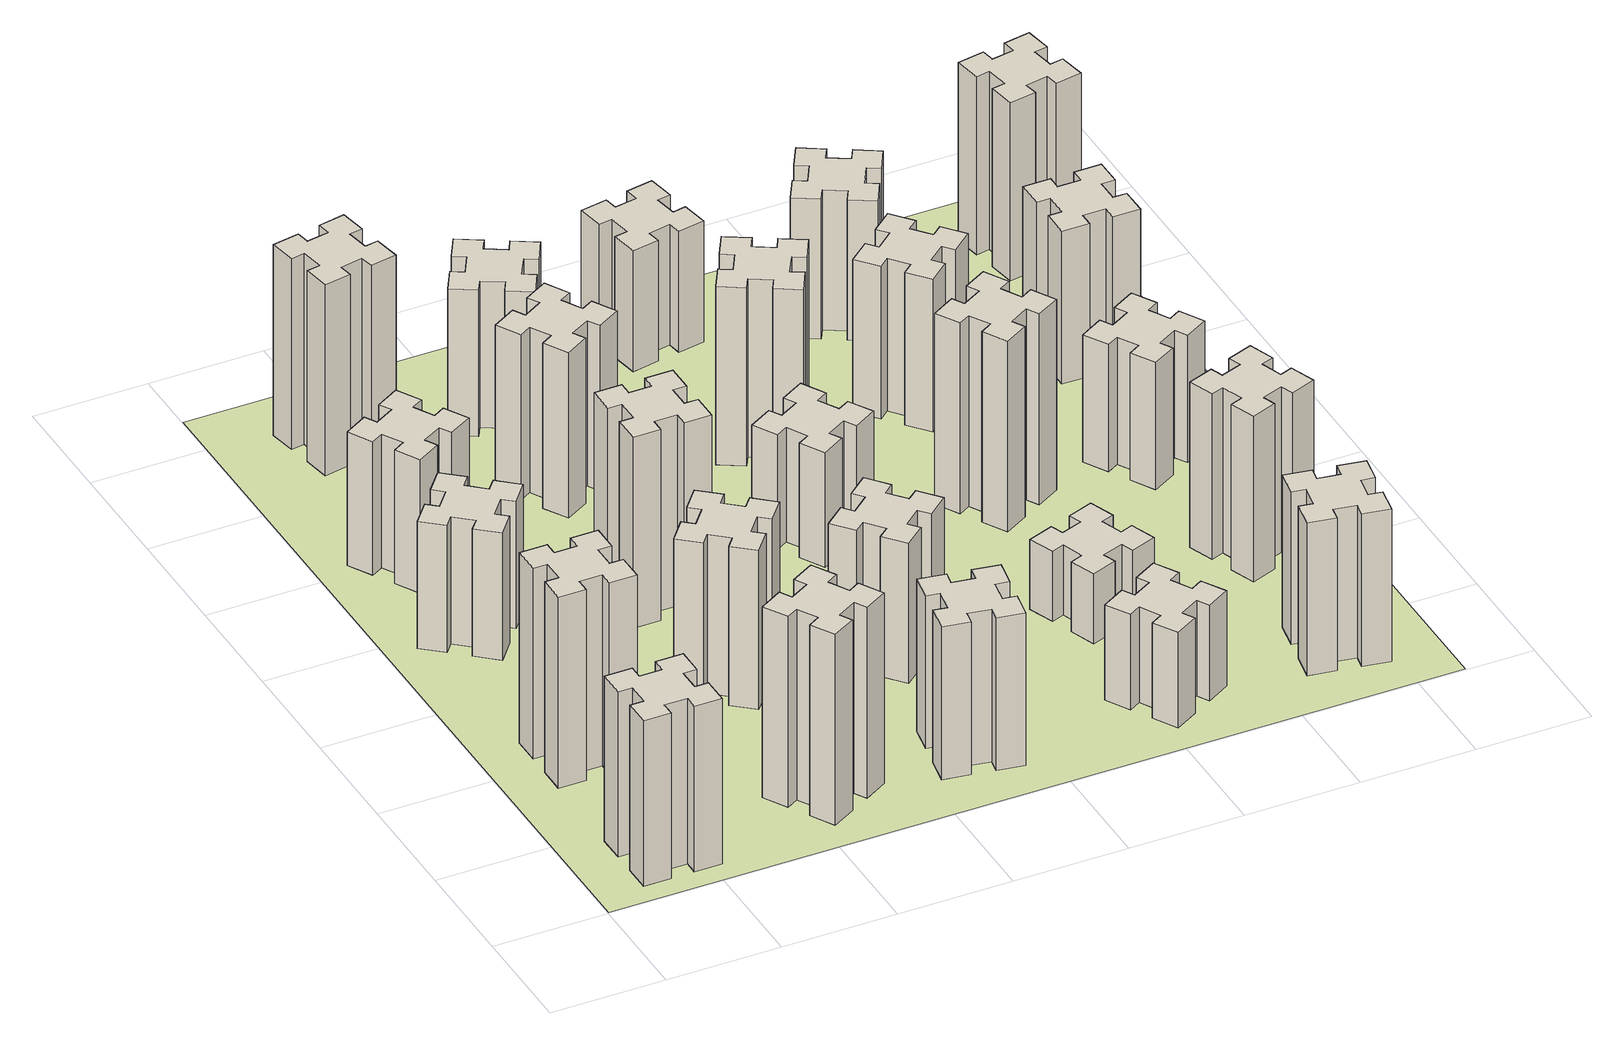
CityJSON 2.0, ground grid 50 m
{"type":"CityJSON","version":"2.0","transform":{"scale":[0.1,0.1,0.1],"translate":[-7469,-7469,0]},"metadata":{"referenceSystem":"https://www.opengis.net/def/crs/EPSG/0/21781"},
"CityObjects":{
"building1":{"type":"Building","attributes":{"class":"1000","function":"1000","usage":"1000","yearOfConstruction":2016,"roofType":"1000","measuredHeight":78,"storeysAboveGround":30,"storeysBelowGround":0},"geometry":[{"type":"Solid","lod":"1","boundaries":[[[[0,1,2,3,4,5,6,7,8,9,10,11,12,13,14,15,16,17,18,19]],[[17,16,20,21]],[[16,15,22,20]],[[15,14,23,22]],[[14,13,24,23]],[[13,12,25,24]],[[12,11,26,25]],[[11,10,27,26]],[[10,9,28,27]],[[9,8,29,28]],[[8,7,30,29]],[[7,6,31,30]],[[6,5,32,31]],[[5,4,33,32]],[[4,3,34,33]],[[3,2,35,34]],[[2,1,36,35]],[[1,0,37,36]],[[0,19,38,37]],[[19,18,39,38]],[[18,17,21,39]],[[24,25,26,27,28,29,30,31,32,33,34,35,36,37,38,39,21,20,22,23]]]]}]},
"building2":{"type":"Building","attributes":{"class":"1000","function":"1000","usage":"1000","yearOfConstruction":2016,"roofType":"1000","measuredHeight":90,"storeysAboveGround":30,"storeysBelowGround":0},"geometry":[{"type":"Solid","lod":"1","boundaries":[[[[40,41,42,43,44,45,46,47,48,49,50,51,52,53,54,55,56,57,58,59]],[[57,56,60,61]],[[56,55,62,60]],[[55,54,63,62]],[[54,53,64,63]],[[53,52,65,64]],[[52,51,66,65]],[[51,50,67,66]],[[50,49,68,67]],[[49,48,69,68]],[[48,47,70,69]],[[47,46,71,70]],[[46,45,72,71]],[[45,44,73,72]],[[44,43,74,73]],[[43,42,75,74]],[[42,41,76,75]],[[41,40,77,76]],[[40,59,78,77]],[[59,58,79,78]],[[58,57,61,79]],[[64,65,66,67,68,69,70,71,72,73,74,75,76,77,78,79,61,60,62,63]]]]}]},
"building3":{"type":"Building","attributes":{"class":"1000","function":"1000","usage":"1000","yearOfConstruction":2016,"roofType":"1000","measuredHeight":60,"storeysAboveGround":30,"storeysBelowGround":0},"geometry":[{"type":"Solid","lod":"1","boundaries":[[[[80,81,82,83,84,85,86,87,88,89,90,91,92,93,94,95,96,97,98,99]],[[97,96,100,101]],[[96,95,102,100]],[[95,94,103,102]],[[94,93,104,103]],[[93,92,105,104]],[[92,91,106,105]],[[91,90,107,106]],[[90,89,108,107]],[[89,88,109,108]],[[88,87,110,109]],[[87,86,111,110]],[[86,85,112,111]],[[85,84,113,112]],[[84,83,114,113]],[[83,82,115,114]],[[82,81,116,115]],[[81,80,117,116]],[[80,99,118,117]],[[99,98,119,118]],[[98,97,101,119]],[[104,105,106,107,108,109,110,111,112,113,114,115,116,117,118,119,101,100,102,103]]]]}]},
"building4":{"type":"Building","attributes":{"class":"1000","function":"1000","usage":"1000","yearOfConstruction":2016,"roofType":"1000","measuredHeight":63,"storeysAboveGround":30,"storeysBelowGround":0},"geometry":[{"type":"Solid","lod":"1","boundaries":[[[[120,121,122,123,124,125,126,127,128,129,130,131,132,133,134,135,136,137,138,139]],[[137,136,140,141]],[[136,135,142,140]],[[135,134,143,142]],[[134,133,144,143]],[[133,132,145,144]],[[132,131,146,145]],[[131,130,147,146]],[[130,129,148,147]],[[129,128,149,148]],[[128,127,150,149]],[[127,126,151,150]],[[126,125,152,151]],[[125,124,153,152]],[[124,123,154,153]],[[123,122,155,154]],[[122,121,156,155]],[[121,120,157,156]],[[120,139,158,157]],[[139,138,159,158]],[[138,137,141,159]],[[144,145,146,147,148,149,150,151,152,153,154,155,156,157,158,159,141,140,142,143]]]]}]},
"building5":{"type":"Building","attributes":{"class":"1000","function":"1000","usage":"1000","yearOfConstruction":2016,"roofType":"1000","measuredHeight":90,"storeysAboveGround":30,"storeysBelowGround":0},"geometry":[{"type":"Solid","lod":"1","boundaries":[[[[160,161,162,163,164,165,166,167,168,169,170,171,172,173,174,175,176,177,178,179]],[[177,176,180,181]],[[176,175,182,180]],[[175,174,183,182]],[[174,173,184,183]],[[173,172,185,184]],[[172,171,186,185]],[[171,170,187,186]],[[170,169,188,187]],[[169,168,189,188]],[[168,167,190,189]],[[167,166,191,190]],[[166,165,192,191]],[[165,164,193,192]],[[164,163,194,193]],[[163,162,195,194]],[[162,161,196,195]],[[161,160,197,196]],[[160,179,198,197]],[[179,178,199,198]],[[178,177,181,199]],[[184,185,186,187,188,189,190,191,192,193,194,195,196,197,198,199,181,180,182,183]]]]}]},
"building6":{"type":"Building","attributes":{"class":"1000","function":"1000","usage":"1000","yearOfConstruction":2016,"roofType":"1000","measuredHeight":90,"storeysAboveGround":30,"storeysBelowGround":0},"geometry":[{"type":"Solid","lod":"1","boundaries":[[[[200,201,202,203,204,205,206,207,208,209,210,211,212,213,214,215,216,217,218,219]],[[217,216,220,221]],[[216,215,222,220]],[[215,214,223,222]],[[214,213,224,223]],[[213,212,225,224]],[[212,211,226,225]],[[211,210,227,226]],[[210,209,228,227]],[[209,208,229,228]],[[208,207,230,229]],[[207,206,231,230]],[[206,205,232,231]],[[205,204,233,232]],[[204,203,234,233]],[[203,202,235,234]],[[202,201,236,235]],[[201,200,237,236]],[[200,219,238,237]],[[219,218,239,238]],[[218,217,221,239]],[[224,225,226,227,228,229,230,231,232,233,234,235,236,237,238,239,221,220,222,223]]]]}]},
"building7":{"type":"Building","attributes":{"class":"1000","function":"1000","usage":"1000","yearOfConstruction":2016,"roofType":"1000","measuredHeight":75,"storeysAboveGround":30,"storeysBelowGround":0},"geometry":[{"type":"Solid","lod":"1","boundaries":[[[[240,241,242,243,244,245,246,247,248,249,250,251,252,253,254,255,256,257,258,259]],[[257,256,260,261]],[[256,255,262,260]],[[255,254,263,262]],[[254,253,264,263]],[[253,252,265,264]],[[252,251,266,265]],[[251,250,267,266]],[[250,249,268,267]],[[249,248,269,268]],[[248,247,270,269]],[[247,246,271,270]],[[246,245,272,271]],[[245,244,273,272]],[[244,243,274,273]],[[243,242,275,274]],[[242,241,276,275]],[[241,240,277,276]],[[240,259,278,277]],[[259,258,279,278]],[[258,257,261,279]],[[264,265,266,267,268,269,270,271,272,273,274,275,276,277,278,279,261,260,262,263]]]]}]},
"building8":{"type":"Building","attributes":{"class":"1000","function":"1000","usage":"1000","yearOfConstruction":2016,"roofType":"1000","measuredHeight":90,"storeysAboveGround":30,"storeysBelowGround":0},"geometry":[{"type":"Solid","lod":"1","boundaries":[[[[280,281,282,283,284,285,286,287,288,289,290,291,292,293,294,295,296,297,298,299]],[[297,296,300,301]],[[296,295,302,300]],[[295,294,303,302]],[[294,293,304,303]],[[293,292,305,304]],[[292,291,306,305]],[[291,290,307,306]],[[290,289,308,307]],[[289,288,309,308]],[[288,287,310,309]],[[287,286,311,310]],[[286,285,312,311]],[[285,284,313,312]],[[284,283,314,313]],[[283,282,315,314]],[[282,281,316,315]],[[281,280,317,316]],[[280,299,318,317]],[[299,298,319,318]],[[298,297,301,319]],[[304,305,306,307,308,309,310,311,312,313,314,315,316,317,318,319,301,300,302,303]]]]}]},
"building9":{"type":"Building","attributes":{"class":"1000","function":"1000","usage":"1000","yearOfConstruction":2016,"roofType":"1000","measuredHeight":72,"storeysAboveGround":30,"storeysBelowGround":0},"geometry":[{"type":"Solid","lod":"1","boundaries":[[[[320,321,322,323,324,325,326,327,328,329,330,331,332,333,334,335,336,337,338,339]],[[337,336,340,341]],[[336,335,342,340]],[[335,334,343,342]],[[334,333,344,343]],[[333,332,345,344]],[[332,331,346,345]],[[331,330,347,346]],[[330,329,348,347]],[[329,328,349,348]],[[328,327,350,349]],[[327,326,351,350]],[[326,325,352,351]],[[325,324,353,352]],[[324,323,354,353]],[[323,322,355,354]],[[322,321,356,355]],[[321,320,357,356]],[[320,339,358,357]],[[339,338,359,358]],[[338,337,341,359]],[[344,345,346,347,348,349,350,351,352,353,354,355,356,357,358,359,341,340,342,343]]]]}]},
"building10":{"type":"Building","attributes":{"class":"1000","function":"1000","usage":"1000","yearOfConstruction":2016,"roofType":"1000","measuredHeight":78,"storeysAboveGround":30,"storeysBelowGround":0},"geometry":[{"type":"Solid","lod":"1","boundaries":[[[[360,361,362,363,364,365,366,367,368,369,370,371,372,373,374,375,376,377,378,379]],[[377,376,380,381]],[[376,375,382,380]],[[375,374,383,382]],[[374,373,384,383]],[[373,372,385,384]],[[372,371,386,385]],[[371,370,387,386]],[[370,369,388,387]],[[369,368,389,388]],[[368,367,390,389]],[[367,366,391,390]],[[366,365,392,391]],[[365,364,393,392]],[[364,363,394,393]],[[363,362,395,394]],[[362,361,396,395]],[[361,360,397,396]],[[360,379,398,397]],[[379,378,399,398]],[[378,377,381,399]],[[384,385,386,387,388,389,390,391,392,393,394,395,396,397,398,399,381,380,382,383]]]]}]},
"building11":{"type":"Building","attributes":{"class":"1000","function":"1000","usage":"1000","yearOfConstruction":2016,"roofType":"1000","measuredHeight":69,"storeysAboveGround":30,"storeysBelowGround":0},"geometry":[{"type":"Solid","lod":"1","boundaries":[[[[400,401,402,403,404,405,406,407,408,409,410,411,412,413,414,415,416,417,418,419]],[[417,416,420,421]],[[416,415,422,420]],[[415,414,423,422]],[[414,413,424,423]],[[413,412,425,424]],[[412,411,426,425]],[[411,410,427,426]],[[410,409,428,427]],[[409,408,429,428]],[[408,407,430,429]],[[407,406,431,430]],[[406,405,432,431]],[[405,404,433,432]],[[404,403,434,433]],[[403,402,435,434]],[[402,401,436,435]],[[401,400,437,436]],[[400,419,438,437]],[[419,418,439,438]],[[418,417,421,439]],[[424,425,426,427,428,429,430,431,432,433,434,435,436,437,438,439,421,420,422,423]]]]}]},
"building12":{"type":"Building","attributes":{"class":"1000","function":"1000","usage":"1000","yearOfConstruction":2016,"roofType":"1000","measuredHeight":66,"storeysAboveGround":30,"storeysBelowGround":0},"geometry":[{"type":"Solid","lod":"1","boundaries":[[[[440,441,442,443,444,445,446,447,448,449,450,451,452,453,454,455,456,457,458,459]],[[457,456,460,461]],[[456,455,462,460]],[[455,454,463,462]],[[454,453,464,463]],[[453,452,465,464]],[[452,451,466,465]],[[451,450,467,466]],[[450,449,468,467]],[[449,448,469,468]],[[448,447,470,469]],[[447,446,471,470]],[[446,445,472,471]],[[445,444,473,472]],[[444,443,474,473]],[[443,442,475,474]],[[442,441,476,475]],[[441,440,477,476]],[[440,459,478,477]],[[459,458,479,478]],[[458,457,461,479]],[[464,465,466,467,468,469,470,471,472,473,474,475,476,477,478,479,461,460,462,463]]]]}]},
"building13":{"type":"Building","attributes":{"class":"1000","function":"1000","usage":"1000","yearOfConstruction":2016,"roofType":"1000","measuredHeight":54,"storeysAboveGround":30,"storeysBelowGround":0},"geometry":[{"type":"Solid","lod":"1","boundaries":[[[[480,481,482,483,484,485,486,487,488,489,490,491,492,493,494,495,496,497,498,499]],[[497,496,500,501]],[[496,495,502,500]],[[495,494,503,502]],[[494,493,504,503]],[[493,492,505,504]],[[492,491,506,505]],[[491,490,507,506]],[[490,489,508,507]],[[489,488,509,508]],[[488,487,510,509]],[[487,486,511,510]],[[486,485,512,511]],[[485,484,513,512]],[[484,483,514,513]],[[483,482,515,514]],[[482,481,516,515]],[[481,480,517,516]],[[480,499,518,517]],[[499,498,519,518]],[[498,497,501,519]],[[504,505,506,507,508,509,510,511,512,513,514,515,516,517,518,519,501,500,502,503]]]]}]},
"building14":{"type":"Building","attributes":{"class":"1000","function":"1000","usage":"1000","yearOfConstruction":2016,"roofType":"1000","measuredHeight":45,"storeysAboveGround":30,"storeysBelowGround":0},"geometry":[{"type":"Solid","lod":"1","boundaries":[[[[520,521,522,523,524,525,526,527,528,529,530,531,532,533,534,535,536,537,538,539]],[[537,536,540,541]],[[536,535,542,540]],[[535,534,543,542]],[[534,533,544,543]],[[533,532,545,544]],[[532,531,546,545]],[[531,530,547,546]],[[530,529,548,547]],[[529,528,549,548]],[[528,527,550,549]],[[527,526,551,550]],[[526,525,552,551]],[[525,524,553,552]],[[524,523,554,553]],[[523,522,555,554]],[[522,521,556,555]],[[521,520,557,556]],[[520,539,558,557]],[[539,538,559,558]],[[538,537,541,559]],[[544,545,546,547,548,549,550,551,552,553,554,555,556,557,558,559,541,540,542,543]]]]}]},
"building15":{"type":"Building","attributes":{"class":"1000","function":"1000","usage":"1000","yearOfConstruction":2016,"roofType":"1000","measuredHeight":84,"storeysAboveGround":30,"storeysBelowGround":0},"geometry":[{"type":"Solid","lod":"1","boundaries":[[[[560,561,562,563,564,565,566,567,568,569,570,571,572,573,574,575,576,577,578,579]],[[577,576,580,581]],[[576,575,582,580]],[[575,574,583,582]],[[574,573,584,583]],[[573,572,585,584]],[[572,571,586,585]],[[571,570,587,586]],[[570,569,588,587]],[[569,568,589,588]],[[568,567,590,589]],[[567,566,591,590]],[[566,565,592,591]],[[565,564,593,592]],[[564,563,594,593]],[[563,562,595,594]],[[562,561,596,595]],[[561,560,597,596]],[[560,579,598,597]],[[579,578,599,598]],[[578,577,581,599]],[[584,585,586,587,588,589,590,591,592,593,594,595,596,597,598,599,581,580,582,583]]]]}]},
"building16":{"type":"Building","attributes":{"class":"1000","function":"1000","usage":"1000","yearOfConstruction":2016,"roofType":"1000","measuredHeight":57,"storeysAboveGround":30,"storeysBelowGround":0},"geometry":[{"type":"Solid","lod":"1","boundaries":[[[[600,601,602,603,604,605,606,607,608,609,610,611,612,613,614,615,616,617,618,619]],[[617,616,620,621]],[[616,615,622,620]],[[615,614,623,622]],[[614,613,624,623]],[[613,612,625,624]],[[612,611,626,625]],[[611,610,627,626]],[[610,609,628,627]],[[609,608,629,628]],[[608,607,630,629]],[[607,606,631,630]],[[606,605,632,631]],[[605,604,633,632]],[[604,603,634,633]],[[603,602,635,634]],[[602,601,636,635]],[[601,600,637,636]],[[600,619,638,637]],[[619,618,639,638]],[[618,617,621,639]],[[624,625,626,627,628,629,630,631,632,633,634,635,636,637,638,639,621,620,622,623]]]]}]},
"building17":{"type":"Building","attributes":{"class":"1000","function":"1000","usage":"1000","yearOfConstruction":2016,"roofType":"1000","measuredHeight":33,"storeysAboveGround":30,"storeysBelowGround":0},"geometry":[{"type":"Solid","lod":"1","boundaries":[[[[640,641,642,643,644,645,646,647,648,649,650,651,652,653,654,655,656,657,658,659]],[[657,656,660,661]],[[656,655,662,660]],[[655,654,663,662]],[[654,653,664,663]],[[653,652,665,664]],[[652,651,666,665]],[[651,650,667,666]],[[650,649,668,667]],[[649,648,669,668]],[[648,647,670,669]],[[647,646,671,670]],[[646,645,672,671]],[[645,644,673,672]],[[644,643,674,673]],[[643,642,675,674]],[[642,641,676,675]],[[641,640,677,676]],[[640,659,678,677]],[[659,658,679,678]],[[658,657,661,679]],[[664,665,666,667,668,669,670,671,672,673,674,675,676,677,678,679,661,660,662,663]]]]}]},
"building18":{"type":"Building","attributes":{"class":"1000","function":"1000","usage":"1000","yearOfConstruction":2016,"roofType":"1000","measuredHeight":90,"storeysAboveGround":30,"storeysBelowGround":0},"geometry":[{"type":"Solid","lod":"1","boundaries":[[[[680,681,682,683,684,685,686,687,688,689,690,691,692,693,694,695,696,697,698,699]],[[697,696,700,701]],[[696,695,702,700]],[[695,694,703,702]],[[694,693,704,703]],[[693,692,705,704]],[[692,691,706,705]],[[691,690,707,706]],[[690,689,708,707]],[[689,688,709,708]],[[688,687,710,709]],[[687,686,711,710]],[[686,685,712,711]],[[685,684,713,712]],[[684,683,714,713]],[[683,682,715,714]],[[682,681,716,715]],[[681,680,717,716]],[[680,699,718,717]],[[699,698,719,718]],[[698,697,701,719]],[[704,705,706,707,708,709,710,711,712,713,714,715,716,717,718,719,701,700,702,703]]]]}]},
"building19":{"type":"Building","attributes":{"class":"1000","function":"1000","usage":"1000","yearOfConstruction":2016,"roofType":"1000","measuredHeight":72,"storeysAboveGround":30,"storeysBelowGround":0},"geometry":[{"type":"Solid","lod":"1","boundaries":[[[[720,721,722,723,724,725,726,727,728,729,730,731,732,733,734,735,736,737,738,739]],[[737,736,740,741]],[[736,735,742,740]],[[735,734,743,742]],[[734,733,744,743]],[[733,732,745,744]],[[732,731,746,745]],[[731,730,747,746]],[[730,729,748,747]],[[729,728,749,748]],[[728,727,750,749]],[[727,726,751,750]],[[726,725,752,751]],[[725,724,753,752]],[[724,723,754,753]],[[723,722,755,754]],[[722,721,756,755]],[[721,720,757,756]],[[720,739,758,757]],[[739,738,759,758]],[[738,737,741,759]],[[744,745,746,747,748,749,750,751,752,753,754,755,756,757,758,759,741,740,742,743]]]]}]},
"building20":{"type":"Building","attributes":{"class":"1000","function":"1000","usage":"1000","yearOfConstruction":2016,"roofType":"1000","measuredHeight":72,"storeysAboveGround":30,"storeysBelowGround":0},"geometry":[{"type":"Solid","lod":"1","boundaries":[[[[760,761,762,763,764,765,766,767,768,769,770,771,772,773,774,775,776,777,778,779]],[[777,776,780,781]],[[776,775,782,780]],[[775,774,783,782]],[[774,773,784,783]],[[773,772,785,784]],[[772,771,786,785]],[[771,770,787,786]],[[770,769,788,787]],[[769,768,789,788]],[[768,767,790,789]],[[767,766,791,790]],[[766,765,792,791]],[[765,764,793,792]],[[764,763,794,793]],[[763,762,795,794]],[[762,761,796,795]],[[761,760,797,796]],[[760,779,798,797]],[[779,778,799,798]],[[778,777,781,799]],[[784,785,786,787,788,789,790,791,792,793,794,795,796,797,798,799,781,780,782,783]]]]}]},
"building21":{"type":"Building","attributes":{"class":"1000","function":"1000","usage":"1000","yearOfConstruction":2016,"roofType":"1000","measuredHeight":66,"storeysAboveGround":30,"storeysBelowGround":0},"geometry":[{"type":"Solid","lod":"1","boundaries":[[[[800,801,802,803,804,805,806,807,808,809,810,811,812,813,814,815,816,817,818,819]],[[817,816,820,821]],[[816,815,822,820]],[[815,814,823,822]],[[814,813,824,823]],[[813,812,825,824]],[[812,811,826,825]],[[811,810,827,826]],[[810,809,828,827]],[[809,808,829,828]],[[808,807,830,829]],[[807,806,831,830]],[[806,805,832,831]],[[805,804,833,832]],[[804,803,834,833]],[[803,802,835,834]],[[802,801,836,835]],[[801,800,837,836]],[[800,819,838,837]],[[819,818,839,838]],[[818,817,821,839]],[[824,825,826,827,828,829,830,831,832,833,834,835,836,837,838,839,821,820,822,823]]]]}]},
"building22":{"type":"Building","attributes":{"class":"1000","function":"1000","usage":"1000","yearOfConstruction":2016,"roofType":"1000","measuredHeight":78,"storeysAboveGround":30,"storeysBelowGround":0},"geometry":[{"type":"Solid","lod":"1","boundaries":[[[[840,841,842,843,844,845,846,847,848,849,850,851,852,853,854,855,856,857,858,859]],[[857,856,860,861]],[[856,855,862,860]],[[855,854,863,862]],[[854,853,864,863]],[[853,852,865,864]],[[852,851,866,865]],[[851,850,867,866]],[[850,849,868,867]],[[849,848,869,868]],[[848,847,870,869]],[[847,846,871,870]],[[846,845,872,871]],[[845,844,873,872]],[[844,843,874,873]],[[843,842,875,874]],[[842,841,876,875]],[[841,840,877,876]],[[840,859,878,877]],[[859,858,879,878]],[[858,857,861,879]],[[864,865,866,867,868,869,870,871,872,873,874,875,876,877,878,879,861,860,862,863]]]]}]},
"building23":{"type":"Building","attributes":{"class":"1000","function":"1000","usage":"1000","yearOfConstruction":2016,"roofType":"1000","measuredHeight":60,"storeysAboveGround":30,"storeysBelowGround":0},"geometry":[{"type":"Solid","lod":"1","boundaries":[[[[880,881,882,883,884,885,886,887,888,889,890,891,892,893,894,895,896,897,898,899]],[[897,896,900,901]],[[896,895,902,900]],[[895,894,903,902]],[[894,893,904,903]],[[893,892,905,904]],[[892,891,906,905]],[[891,890,907,906]],[[890,889,908,907]],[[889,888,909,908]],[[888,887,910,909]],[[887,886,911,910]],[[886,885,912,911]],[[885,884,913,912]],[[884,883,914,913]],[[883,882,915,914]],[[882,881,916,915]],[[881,880,917,916]],[[880,899,918,917]],[[899,898,919,918]],[[898,897,901,919]],[[904,905,906,907,908,909,910,911,912,913,914,915,916,917,918,919,901,900,902,903]]]]}]},
"building24":{"type":"Building","attributes":{"class":"1000","function":"1000","usage":"1000","yearOfConstruction":2016,"roofType":"1000","measuredHeight":72,"storeysAboveGround":30,"storeysBelowGround":0},"geometry":[{"type":"Solid","lod":"1","boundaries":[[[[920,921,922,923,924,925,926,927,928,929,930,931,932,933,934,935,936,937,938,939]],[[937,936,940,941]],[[936,935,942,940]],[[935,934,943,942]],[[934,933,944,943]],[[933,932,945,944]],[[932,931,946,945]],[[931,930,947,946]],[[930,929,948,947]],[[929,928,949,948]],[[928,927,950,949]],[[927,926,951,950]],[[926,925,952,951]],[[925,924,953,952]],[[924,923,954,953]],[[923,922,955,954]],[[922,921,956,955]],[[921,920,957,956]],[[920,939,958,957]],[[939,938,959,958]],[[938,937,941,959]],[[944,945,946,947,948,949,950,951,952,953,954,955,956,957,958,959,941,940,942,943]]]]}]},
"building25":{"type":"Building","attributes":{"class":"1000","function":"1000","usage":"1000","yearOfConstruction":2016,"roofType":"1000","measuredHeight":84,"storeysAboveGround":30,"storeysBelowGround":0},"geometry":[{"type":"Solid","lod":"1","boundaries":[[[[960,961,962,963,964,965,966,967,968,969,970,971,972,973,974,975,976,977,978,979]],[[977,976,980,981]],[[976,975,982,980]],[[975,974,983,982]],[[974,973,984,983]],[[973,972,985,984]],[[972,971,986,985]],[[971,970,987,986]],[[970,969,988,987]],[[969,968,989,988]],[[968,967,990,989]],[[967,966,991,990]],[[966,965,992,991]],[[965,964,993,992]],[[964,963,994,993]],[[963,962,995,994]],[[962,961,996,995]],[[961,960,997,996]],[[960,979,998,997]],[[979,978,999,998]],[[978,977,981,999]],[[984,985,986,987,988,989,990,991,992,993,994,995,996,997,998,999,981,980,982,983]]]]}]},
"landuse1":{"type":"LandUse","attributes":{"name":"plot1","function":"1010"},"geometry":[{"type":"MultiSurface","lod":"1","boundaries":[[[1000,1001,1002,1003]]]}]}
},
"vertices":[
[265,325,0],[265,225,0],[205,225,0],[205,105,0],[325,105,0],[325,165,0],[425,165,0],[425,105,0],[545,105,0],[545,225,0],[485,225,0],[485,325,0],[545,325,0],[545,445,0],[425,445,0],[425,385,0],[325,385,0],[325,445,0],[205,445,0],[205,325,0],[325,385,780],[325,445,780],[425,385,780],[425,445,780],[545,445,780],[545,325,780],[485,325,780],[485,225,780],[545,225,780],[545,105,780],[425,105,780],[425,165,780],[325,165,780],[325,105,780],[205,105,780],[205,225,780],[265,225,780],[265,325,780],[205,325,780],[205,445,780],
[265,1065,0],[265,965,0],[205,965,0],[205,845,0],[325,845,0],[325,905,0],[425,905,0],[425,845,0],[545,845,0],[545,965,0],[485,965,0],[485,1065,0],[545,1065,0],[545,1185,0],[425,1185,0],[425,1125,0],[325,1125,0],[325,1185,0],[205,1185,0],[205,1065,0],[325,1125,900],[325,1185,900],[425,1125,900],[425,1185,900],[545,1185,900],[545,1065,900],[485,1065,900],[485,965,900],[545,965,900],[545,845,900],[425,845,900],[425,905,900],[325,905,900],[325,845,900],[205,845,900],[205,965,900],[265,965,900],[265,1065,900],[205,1065,900],[205,1185,900],
[427,1846,0],[492,1923,0],[538,1884,0],[615,1976,0],[523,2053,0],[484,2007,0],[408,2072,0],[446,2118,0],[354,2195,0],[277,2103,0],[323,2064,0],[259,1988,0],[213,2026,0],[136,1934,0],[228,1857,0],[266,1903,0],[343,1839,0],[304,1793,0],[396,1716,0],[473,1808,0],[343,1839,600],[304,1793,600],[266,1903,600],[228,1857,600],[136,1934,600],[213,2026,600],[259,1988,600],[323,2064,600],[277,2103,600],[354,2195,600],[446,2118,600],[408,2072,600],[484,2007,600],[523,2053,600],[615,1976,600],[538,1884,600],[492,1923,600],[427,1846,600],[473,1808,600],[396,1716,600],
[496,2507,0],[446,2594,0],[498,2624,0],[438,2728,0],[334,2668,0],[364,2616,0],[277,2566,0],[247,2618,0],[143,2558,0],[203,2454,0],[255,2484,0],[305,2397,0],[253,2367,0],[313,2263,0],[417,2323,0],[387,2375,0],[474,2425,0],[504,2373,0],[608,2433,0],[548,2537,0],[474,2425,630],[504,2373,630],[387,2375,630],[417,2323,630],[313,2263,630],[253,2367,630],[305,2397,630],[255,2484,630],[203,2454,630],[143,2558,630],[247,2618,630],[277,2566,630],[364,2616,630],[334,2668,630],[438,2728,630],[498,2624,630],[446,2594,630],[496,2507,630],[548,2537,630],[608,2433,630],
[1127,255,0],[1214,305,0],[1244,253,0],[1348,313,0],[1288,417,0],[1236,387,0],[1186,474,0],[1238,504,0],[1178,608,0],[1074,548,0],[1104,496,0],[1017,446,0],[987,498,0],[883,438,0],[943,334,0],[995,364,0],[1045,277,0],[993,247,0],[1053,143,0],[1157,203,0],[1045,277,900],[993,247,900],[995,364,900],[943,334,900],[883,438,900],[987,498,900],[1017,446,900],[1104,496,900],[1074,548,900],[1178,608,900],[1238,504,900],[1186,474,900],[1236,387,900],[1288,417,900],[1348,313,900],[1244,253,900],[1214,305,900],[1127,255,900],[1157,203,900],[1053,143,900],
[592,3305,0],[575,3404,0],[634,3414,0],[613,3532,0],[495,3511,0],[505,3452,0],[407,3435,0],[397,3494,0],[278,3473,0],[299,3355,0],[358,3365,0],[376,3267,0],[317,3257,0],[337,3138,0],[456,3159,0],[445,3218,0],[544,3236,0],[554,3177,0],[672,3197,0],[651,3316,0],[544,3236,900],[554,3177,900],[445,3218,900],[456,3159,900],[337,3138,900],[317,3257,900],[376,3267,900],[358,3365,900],[299,3355,900],[278,3473,900],[397,3494,900],[407,3435,900],[505,3452,900],[495,3511,900],[613,3532,900],[634,3414,900],[575,3404,900],[592,3305,900],[651,3316,900],[672,3197,900],
[1224,1267,0],[1148,1332,0],[1186,1378,0],[1094,1455,0],[1017,1363,0],[1063,1324,0],[999,1248,0],[953,1286,0],[876,1194,0],[968,1117,0],[1006,1163,0],[1083,1099,0],[1044,1053,0],[1136,976,0],[1213,1068,0],[1167,1106,0],[1232,1183,0],[1278,1144,0],[1355,1236,0],[1263,1313,0],[1232,1183,750],[1278,1144,750],[1167,1106,750],[1213,1068,750],[1136,976,750],[1044,1053,750],[1083,1099,750],[1006,1163,750],[968,1117,750],[876,1194,750],[953,1286,750],[999,1248,750],[1063,1324,750],[1017,1363,750],[1094,1455,750],[1186,1378,750],[1148,1332,750],[1224,1267,750],[1263,1313,750],[1355,1236,750],
[1165,1965,0],[1065,1965,0],[1065,2025,0],[945,2025,0],[945,1905,0],[1005,1905,0],[1005,1805,0],[945,1805,0],[945,1685,0],[1065,1685,0],[1065,1745,0],[1165,1745,0],[1165,1685,0],[1285,1685,0],[1285,1805,0],[1225,1805,0],[1225,1905,0],[1285,1905,0],[1285,2025,0],[1165,2025,0],[1225,1905,900],[1285,1905,900],[1225,1805,900],[1285,1805,900],[1285,1685,900],[1165,1685,900],[1165,1745,900],[1065,1745,900],[1065,1685,900],[945,1685,900],[945,1805,900],[1005,1805,900],[1005,1905,900],[945,1905,900],[945,2025,900],[1065,2025,900],[1065,1965,900],[1165,1965,900],[1165,2025,900],[1285,2025,900],
[1855,307,0],[1872,405,0],[1931,395,0],[1952,513,0],[1834,534,0],[1824,475,0],[1725,492,0],[1736,551,0],[1617,572,0],[1597,454,0],[1656,444,0],[1638,345,0],[1579,356,0],[1558,237,0],[1677,217,0],[1687,276,0],[1785,258,0],[1775,199,0],[1893,178,0],[1914,297,0],[1785,258,720],[1775,199,720],[1687,276,720],[1677,217,720],[1558,237,720],[1579,356,720],[1638,345,720],[1656,444,720],[1597,454,720],[1617,572,720],[1736,551,720],[1725,492,720],[1824,475,720],[1834,534,720],[1952,513,720],[1931,395,720],[1872,405,720],[1855,307,720],[1914,297,720],[1893,178,720],
[1236,2707,0],[1186,2794,0],[1238,2824,0],[1178,2928,0],[1074,2868,0],[1104,2816,0],[1017,2766,0],[987,2818,0],[883,2758,0],[943,2654,0],[995,2684,0],[1045,2597,0],[993,2567,0],[1053,2463,0],[1157,2523,0],[1127,2575,0],[1214,2625,0],[1244,2573,0],[1348,2633,0],[1288,2737,0],[1214,2625,780],[1244,2573,780],[1127,2575,780],[1157,2523,780],[1053,2463,780],[993,2567,780],[1045,2597,780],[995,2684,780],[943,2654,780],[883,2758,780],[987,2818,780],[1017,2766,780],[1104,2816,780],[1074,2868,780],[1178,2928,780],[1238,2824,780],[1186,2794,780],[1236,2707,780],[1288,2737,780],[1348,2633,780],
[1186,3137,0],[1236,3224,0],[1288,3194,0],[1348,3298,0],[1244,3358,0],[1214,3306,0],[1127,3356,0],[1157,3408,0],[1053,3468,0],[993,3364,0],[1045,3334,0],[995,3247,0],[943,3277,0],[883,3173,0],[987,3113,0],[1017,3165,0],[1104,3115,0],[1074,3063,0],[1178,3003,0],[1238,3107,0],[1104,3115,690],[1074,3063,690],[1017,3165,690],[987,3113,690],[883,3173,690],[943,3277,690],[995,3247,690],[1045,3334,690],[993,3364,690],[1053,3468,690],[1157,3408,690],[1127,3356,690],[1214,3306,690],[1244,3358,690],[1348,3298,690],[1288,3194,690],[1236,3224,690],[1186,3137,690],[1238,3107,690],[1178,3003,690],
[1788,999,0],[1864,1063,0],[1903,1017,0],[1995,1094,0],[1918,1186,0],[1872,1148,0],[1807,1224,0],[1853,1263,0],[1776,1355,0],[1684,1278,0],[1723,1232,0],[1646,1167,0],[1608,1213,0],[1516,1136,0],[1593,1044,0],[1639,1083,0],[1703,1006,0],[1657,968,0],[1734,876,0],[1826,953,0],[1703,1006,660],[1657,968,660],[1639,1083,660],[1593,1044,660],[1516,1136,660],[1608,1213,660],[1646,1167,660],[1723,1232,660],[1684,1278,660],[1776,1355,660],[1853,1263,660],[1807,1224,660],[1872,1148,660],[1918,1186,660],[1995,1094,660],[1903,1017,660],[1864,1063,660],[1788,999,660],[1826,953,660],[1734,876,660],
[1844,2076,0],[1757,2026,0],[1727,2078,0],[1623,2018,0],[1683,1914,0],[1735,1944,0],[1785,1857,0],[1733,1827,0],[1793,1723,0],[1897,1783,0],[1867,1835,0],[1954,1885,0],[1984,1833,0],[2088,1893,0],[2028,1997,0],[1976,1967,0],[1926,2054,0],[1978,2084,0],[1918,2188,0],[1814,2128,0],[1926,2054,540],[1978,2084,540],[1976,1967,540],[2028,1997,540],[2088,1893,540],[1984,1833,540],[1954,1885,540],[1867,1835,540],[1897,1783,540],[1793,1723,540],[1733,1827,540],[1785,1857,540],[1735,1944,540],[1683,1914,540],[1623,2018,540],[1727,2078,540],[1757,2026,540],[1844,2076,540],[1814,2128,540],[1918,2188,540],
[2475,364,0],[2525,277,0],[2473,247,0],[2533,143,0],[2637,203,0],[2607,255,0],[2694,305,0],[2724,253,0],[2828,313,0],[2768,417,0],[2716,387,0],[2666,474,0],[2718,504,0],[2658,608,0],[2554,548,0],[2584,496,0],[2497,446,0],[2467,498,0],[2363,438,0],[2423,334,0],[2497,446,450],[2467,498,450],[2584,496,450],[2554,548,450],[2658,608,450],[2718,504,450],[2666,474,450],[2716,387,450],[2768,417,450],[2828,313,450],[2724,253,450],[2694,305,450],[2607,255,450],[2637,203,450],[2533,143,450],[2473,247,450],[2525,277,450],[2475,364,450],[2423,334,450],[2363,438,450],
[2054,2666,0],[1967,2716,0],[1997,2768,0],[1893,2828,0],[1833,2724,0],[1885,2694,0],[1835,2607,0],[1783,2637,0],[1723,2533,0],[1827,2473,0],[1857,2525,0],[1944,2475,0],[1914,2423,0],[2018,2363,0],[2078,2467,0],[2026,2497,0],[2076,2584,0],[2128,2554,0],[2188,2658,0],[2084,2718,0],[2076,2584,840],[2128,2554,840],[2026,2497,840],[2078,2467,840],[2018,2363,840],[1914,2423,840],[1944,2475,840],[1857,2525,840],[1827,2473,840],[1723,2533,840],[1783,2637,840],[1835,2607,840],[1885,2694,840],[1833,2724,840],[1893,2828,840],[1997,2768,840],[1967,2716,840],[2054,2666,840],[2084,2718,840],[2188,2658,840],
[1738,3465,0],[1756,3367,0],[1697,3357,0],[1717,3238,0],[1836,3259,0],[1825,3318,0],[1924,3336,0],[1934,3277,0],[2052,3297,0],[2031,3416,0],[1972,3405,0],[1955,3504,0],[2014,3514,0],[1993,3632,0],[1875,3611,0],[1885,3552,0],[1787,3535,0],[1777,3594,0],[1658,3573,0],[1679,3455,0],[1787,3535,570],[1777,3594,570],[1885,3552,570],[1875,3611,570],[1993,3632,570],[2014,3514,570],[1955,3504,570],[1972,3405,570],[2031,3416,570],[2052,3297,570],[1934,3277,570],[1924,3336,570],[1825,3318,570],[1836,3259,570],[1717,3238,570],[1697,3357,570],[1756,3367,570],[1738,3465,570],[1679,3455,570],[1658,3573,570],
[2716,1006,0],[2682,1100,0],[2738,1120,0],[2697,1233,0],[2584,1192,0],[2605,1136,0],[2511,1102,0],[2490,1158,0],[2377,1117,0],[2419,1004,0],[2475,1025,0],[2509,931,0],[2453,910,0],[2494,797,0],[2607,839,0],[2586,895,0],[2680,929,0],[2700,873,0],[2813,914,0],[2772,1027,0],[2680,929,330],[2700,873,330],[2586,895,330],[2607,839,330],[2494,797,330],[2453,910,330],[2509,931,330],[2475,1025,330],[2419,1004,330],[2377,1117,330],[2490,1158,330],[2511,1102,330],[2605,1136,330],[2584,1192,330],[2697,1233,330],[2738,1120,330],[2682,1100,330],[2716,1006,330],[2772,1027,330],[2813,914,330],
[2607,1735,0],[2694,1785,0],[2724,1733,0],[2828,1793,0],[2768,1897,0],[2716,1867,0],[2666,1954,0],[2718,1984,0],[2658,2088,0],[2554,2028,0],[2584,1976,0],[2497,1926,0],[2467,1978,0],[2363,1918,0],[2423,1814,0],[2475,1844,0],[2525,1757,0],[2473,1727,0],[2533,1623,0],[2637,1683,0],[2525,1757,900],[2473,1727,900],[2475,1844,900],[2423,1814,900],[2363,1918,900],[2467,1978,900],[2497,1926,900],[2584,1976,900],[2554,2028,900],[2658,2088,900],[2718,1984,900],[2666,1954,900],[2716,1867,900],[2768,1897,900],[2828,1793,900],[2724,1733,900],[2694,1785,900],[2607,1735,900],[2637,1683,900],[2533,1623,900],
[2563,2712,0],[2486,2647,0],[2448,2693,0],[2356,2616,0],[2433,2524,0],[2479,2563,0],[2543,2486,0],[2497,2448,0],[2574,2356,0],[2666,2433,0],[2628,2479,0],[2704,2543,0],[2743,2497,0],[2835,2574,0],[2758,2666,0],[2712,2628,0],[2647,2704,0],[2693,2743,0],[2616,2835,0],[2524,2758,0],[2647,2704,720],[2693,2743,720],[2712,2628,720],[2758,2666,720],[2835,2574,720],[2743,2497,720],[2704,2543,720],[2628,2479,720],[2666,2433,720],[2574,2356,720],[2497,2448,720],[2543,2486,720],[2479,2563,720],[2433,2524,720],[2356,2616,720],[2448,2693,720],[2486,2647,720],[2563,2712,720],[2524,2758,720],[2616,2835,720],
[3435,307,0],[3452,405,0],[3511,395,0],[3532,513,0],[3414,534,0],[3404,475,0],[3305,492,0],[3316,551,0],[3197,572,0],[3177,454,0],[3236,444,0],[3218,345,0],[3159,356,0],[3138,237,0],[3257,217,0],[3267,276,0],[3365,258,0],[3355,199,0],[3473,178,0],[3494,297,0],[3365,258,720],[3355,199,720],[3267,276,720],[3257,217,720],[3138,237,720],[3159,356,720],[3218,345,720],[3236,444,720],[3177,454,720],[3197,572,720],[3316,551,720],[3305,492,720],[3404,475,720],[3414,534,720],[3532,513,720],[3511,395,720],[3452,405,720],[3435,307,720],[3494,297,720],[3473,178,720],
[2694,3306,0],[2607,3356,0],[2637,3408,0],[2533,3468,0],[2473,3364,0],[2525,3334,0],[2475,3247,0],[2423,3277,0],[2363,3173,0],[2467,3113,0],[2497,3165,0],[2584,3115,0],[2554,3063,0],[2658,3003,0],[2718,3107,0],[2666,3137,0],[2716,3224,0],[2768,3194,0],[2828,3298,0],[2724,3358,0],[2716,3224,660],[2768,3194,660],[2666,3137,660],[2718,3107,660],[2658,3003,660],[2554,3063,660],[2584,3115,660],[2497,3165,660],[2467,3113,660],[2363,3173,660],[2423,3277,660],[2475,3247,660],[2525,3334,660],[2473,3364,660],[2533,3468,660],[2637,3408,660],[2607,3356,660],[2694,3306,660],[2724,3358,660],[2828,3298,660],
[3215,1125,0],[3249,1031,0],[3193,1010,0],[3234,897,0],[3347,939,0],[3326,995,0],[3420,1029,0],[3440,973,0],[3553,1014,0],[3512,1127,0],[3456,1106,0],[3422,1200,0],[3478,1220,0],[3437,1333,0],[3324,1292,0],[3345,1236,0],[3251,1202,0],[3230,1258,0],[3117,1217,0],[3159,1104,0],[3251,1202,780],[3230,1258,780],[3345,1236,780],[3324,1292,780],[3437,1333,780],[3478,1220,780],[3422,1200,780],[3456,1106,780],[3512,1127,780],[3553,1014,780],[3440,973,780],[3420,1029,780],[3326,995,780],[3347,939,780],[3234,897,780],[3193,1010,780],[3249,1031,780],[3215,1125,780],[3159,1104,780],[3117,1217,780],
[3224,1976,0],[3137,1926,0],[3107,1978,0],[3003,1918,0],[3063,1814,0],[3115,1844,0],[3165,1757,0],[3113,1727,0],[3173,1623,0],[3277,1683,0],[3247,1735,0],[3334,1785,0],[3364,1733,0],[3468,1793,0],[3408,1897,0],[3356,1867,0],[3306,1954,0],[3358,1984,0],[3298,2088,0],[3194,2028,0],[3306,1954,600],[3358,1984,600],[3356,1867,600],[3408,1897,600],[3468,1793,600],[3364,1733,600],[3334,1785,600],[3247,1735,600],[3277,1683,600],[3173,1623,600],[3113,1727,600],[3165,1757,600],[3115,1844,600],[3063,1814,600],[3003,1918,600],[3107,1978,600],[3137,1926,600],[3224,1976,600],[3194,2028,600],[3298,2088,600],
[3385,2705,0],[3285,2705,0],[3285,2765,0],[3165,2765,0],[3165,2645,0],[3225,2645,0],[3225,2545,0],[3165,2545,0],[3165,2425,0],[3285,2425,0],[3285,2485,0],[3385,2485,0],[3385,2425,0],[3505,2425,0],[3505,2545,0],[3445,2545,0],[3445,2645,0],[3505,2645,0],[3505,2765,0],[3385,2765,0],[3445,2645,720],[3505,2645,720],[3445,2545,720],[3505,2545,720],[3505,2425,720],[3385,2425,720],[3385,2485,720],[3285,2485,720],[3285,2425,720],[3165,2425,720],[3165,2545,720],[3225,2545,720],[3225,2645,720],[3165,2645,720],[3165,2765,720],[3285,2765,720],[3285,2705,720],[3385,2705,720],[3385,2765,720],[3505,2765,720],
[3552,3305,0],[3535,3404,0],[3594,3414,0],[3573,3532,0],[3455,3511,0],[3465,3452,0],[3367,3435,0],[3357,3494,0],[3238,3473,0],[3259,3355,0],[3318,3365,0],[3336,3267,0],[3277,3257,0],[3297,3138,0],[3416,3159,0],[3405,3218,0],[3504,3236,0],[3514,3177,0],[3632,3197,0],[3611,3316,0],[3504,3236,840],[3514,3177,840],[3405,3218,840],[3416,3159,840],[3297,3138,840],[3277,3257,840],[3336,3267,840],[3318,3365,840],[3259,3355,840],[3238,3473,840],[3357,3494,840],[3367,3435,840],[3465,3452,840],[3455,3511,840],[3573,3532,840],[3594,3414,840],[3535,3404,840],[3552,3305,840],[3611,3316,840],[3632,3197,840],
[5,3705,0],[3705,3705,0],[3705,5,0],[5,5,0]
]}
